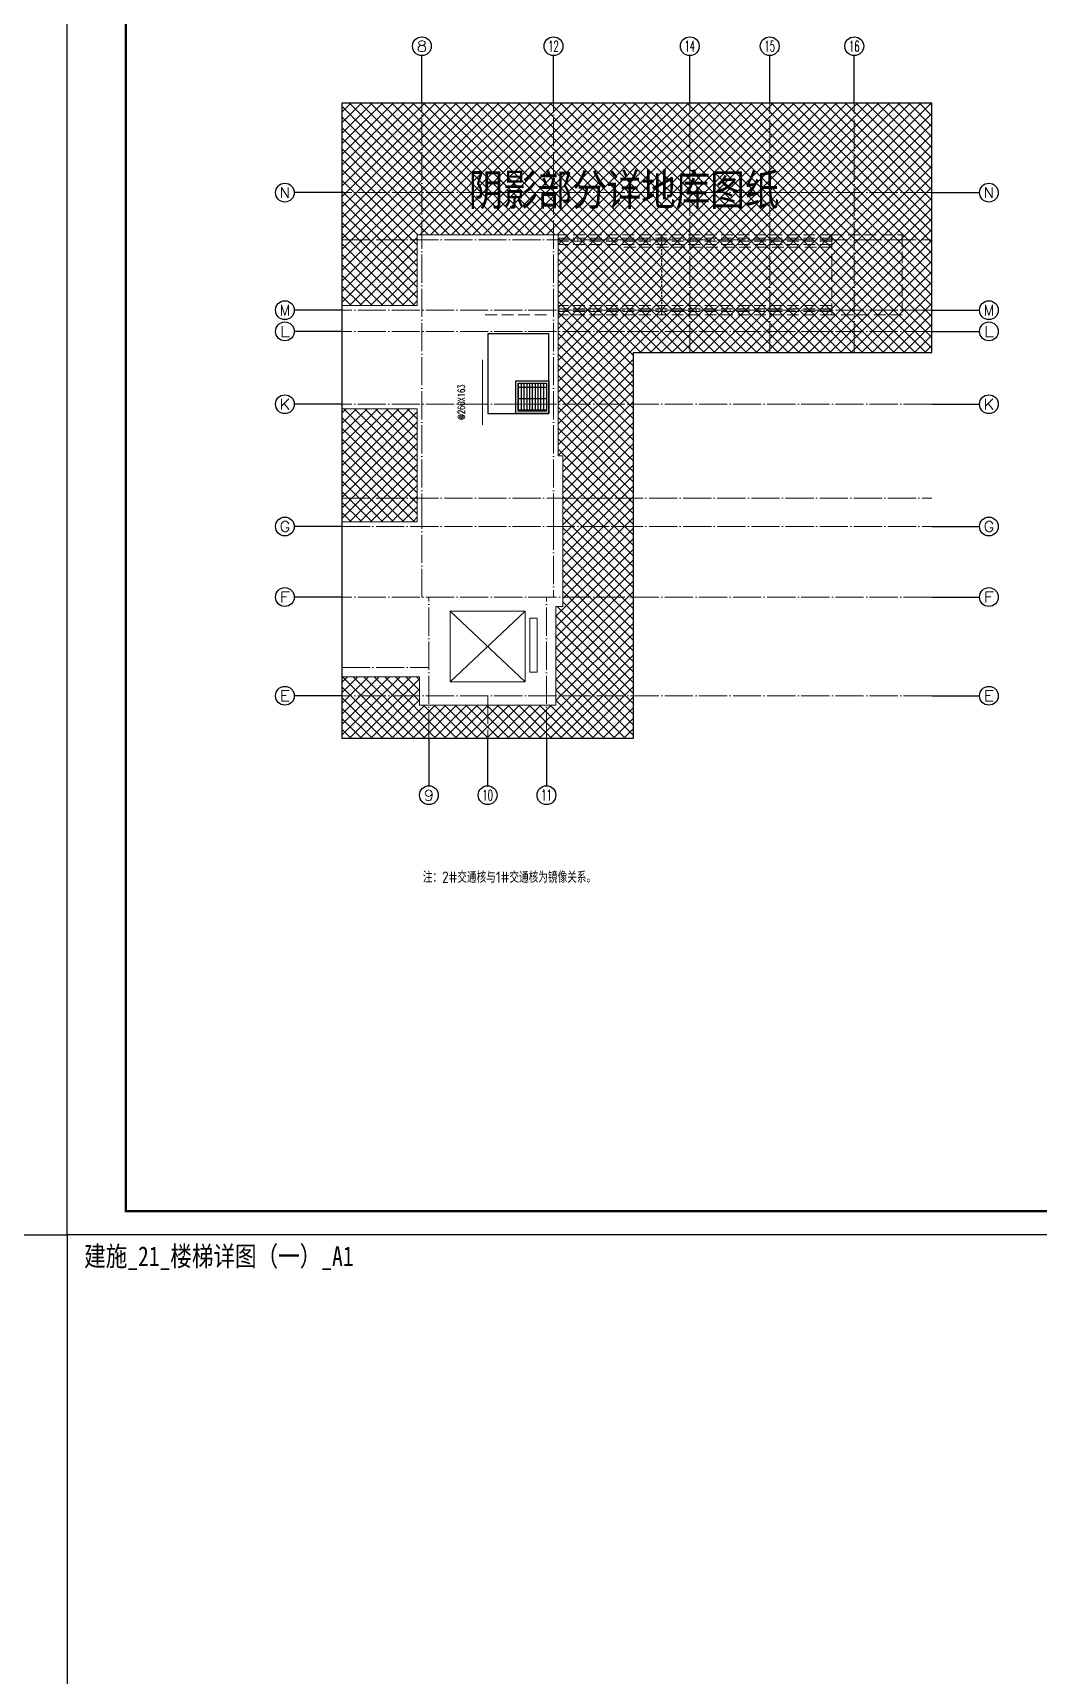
# Model space of a CAD drawing. Extents: x 27938 to 725830, y -209821 to 1628073.
# Drawn here: x 393300 to 414690, y 80742 to 115670 of the extents above; entities that cross this region are included whole.
import ezdxf
from ezdxf.enums import TextEntityAlignment as Align

# ---------------------------------------------------------------- set-up
doc = ezdxf.new("R2010")
doc.units = 0
doc.header["$LTSCALE"] = 1000
doc.header["$MEASUREMENT"] = 0
for name, pattern in [('#P_--_20B1_001_t3$0$DASH', [0.35, 0.25, -0.1]), ('DOTE', [2.42, 2, -0.2, 0.02, -0.2]), ('HIDDEN', [0.375, 0.25, -0.125])]:
    doc.linetypes.add(name, pattern=pattern)
for name, color, linetype, lineweight in [('3.5方案汇报，与郭总、侯月琴确定户型_t8$0$STAIR', 2, 'Continuous', 18), ('DOTE', 19, 'DOTE', 9), ('STAIR', 2, 'Continuous', 18), ('填充', 251, 'Continuous', 5)]:
    doc.layers.add(name, color=color, linetype=linetype, lineweight=lineweight)
for name, color, linetype in [('AXIS', 3, 'Continuous'), ('AXIS_TEXT', 4, 'Continuous'), ('DIM_SYMB', 3, 'Continuous'), ('PUB_TEXT', 4, 'Continuous'), ('text', 7, 'Continuous'), ('人防集水坑', 11, 'Continuous'), ('图框', 140, 'Continuous'), ('审核', 1, 'Continuous'), ('导图字', 7, 'Continuous'), ('排水', 155, 'Continuous')]:
    doc.layers.add(name, color=color, linetype=linetype)
doc.layers.add('yichutu', color=7, linetype='Continuous', true_color=0xffffff, plot=False)
doc.styles.add('_TCH_AXIS', font='COMPLEX', dxfattribs={"bigfont": 'GBCBIG'})
doc.styles.add('_TCH_DIM', font='SIMPLEX.shx', dxfattribs={"width": 0.7, "bigfont": 'GBCBIG.shx'})
doc.styles.add('_TCH_LABEL', font='')
doc.styles.add('COMPLEX', font='COMPLEX')
doc.styles.get("Standard").update_dxf_attribs({"font": 'gbenor.shx', "bigfont": 'gbcbig.shx'})
doc.styles.add('黑体', font='')
doc.styles.get('_TCH_LABEL').set_extended_font_data('SimHei')
doc.styles.get('黑体').set_extended_font_data('SimHei')

# ---------------------------------------------------------------- blocks, each defined once
blk = doc.blocks.new('yct-841-594-84100-59399.9999999999-100-1000.0')
at = {"layer": 'yichutu', "color": 7, "true_color": 0xffffff}
blk.add_lwpolyline([(0, 0), (0, 59400), (84100, 59400), (84100, 0)], close=True, dxfattribs=at)
at = {"layer": 'yichutu', "color": 7, "true_color": 0xffffff, "style": '_TCH_LABEL'}
blk.add_text('A1 1:100', height=3000, dxfattribs=at).set_placement((0, 61400))
blk = doc.blocks.new('FSFSFASFSFESFSEF')
at = {"layer": '人防集水坑', "ltscale": 0.8}
h = blk.add_hatch(dxfattribs=at)
h.set_pattern_fill('GRATE', color=256, scale=75, style=0)
h.set_pattern_definition([(270, (-806039.36, 23438904.08), (59.53125, -2e-14), []), (360, (-806039.36, 23438904.08), (9e-14, 238.125), [])])
h.paths.add_polyline_path([(286467, 761316), (287067, 761316), (287067, 760716), (286467, 760716)])
at = {"layer": '人防集水坑'}
for points in [[(287117, 760666), (286417, 760666), (286417, 761366), (287117, 761366)], [(287067, 760716), (286467, 760716), (286467, 761316), (287067, 761316)]]:
    blk.add_lwpolyline(points, close=True, dxfattribs=at)
at = {"layer": '排水'}
blk.add_lwpolyline([(285817, 760666), (287117, 760666), (287117, 762366), (285817, 762366)], close=True, dxfattribs=at)
blk = doc.blocks.new('DFBFBFBGF')
at = {"layer": 'STAIR', "color": 246, "linetype": '#P_--_20B1_001_t3$0$DASH'}
for p, q in [((293136, 754230), (287317, 754230)), ((293136, 754160), (287317, 754160)), ((293136, 754100), (287317, 754100)), ((293136, 754030), (293136, 754230)), ((293136, 754030), (287317, 754030)), ((288716, 753970), (293136, 753970)), ((293136, 752730), (287317, 752730)), ((293136, 752530), (293136, 752730)), ((293136, 752660), (287317, 752660)), ((293136, 752600), (287317, 752600)), ((293136, 752530), (287317, 752530))]:
    blk.add_line(p, q, dxfattribs=at)
blk.add_lwpolyline([(293136, 754230), (294636, 754230), (294636, 752530), (293136, 752530)], close=True, dxfattribs=at)
at = {"layer": '审核', "color": 58, "linetype": 'HIDDEN', "ltscale": 0.2}
blk.add_line((289519, 752530), (289519, 754230), dxfattribs=at)
blk = doc.blocks.new('A$C1B767261')
at = {"layer": '填充'}
h = blk.add_hatch(dxfattribs=at)
h.set_pattern_fill('ANSI37', color=196, scale=100, style=0)
h.set_pattern_definition([(45, (-464295.8, -101370.73), (-112.2532, 112.2532), []), (135, (-464295.8, -101370.73), (-112.2532, -112.2532), [])])
h.paths.add_polyline_path([(1650, 7500), (8000, 7500), (8000, 12800), (-4550, 12800), (-4550, 8500), (-2950, 8500), (-2950, 10000), (50, 10000), (50, 5300), (150, 5300), (150, 2100), (0, 2100), (0, 0), (-2900, 0), (-2900, 600), (-4550, 600), (-4550, -700), (1650, -700)])
h = blk.add_hatch(dxfattribs=at)
h.set_pattern_fill('ANSI37', color=196, scale=100, style=0)
h.set_pattern_definition([(45, (-464295.8, -105970.72), (-112.2532, 112.2532), []), (135, (-464295.8, -105970.72), (-112.2532, -112.2532), [])])
h.paths.add_polyline_path([(-2950, 5400), (-2950, 5400), (-2950, 6300), (-4550, 6300), (-4550, 3900), (-2950, 3900)])
at = {"layer": '填充', "color": 196}
for points in [[(-4550, 600), (-2900, 600), (-2900, 0), (0, 0), (0, 2100), (150, 2100), (150, 5300), (50, 5300), (50, 10000), (-2950, 10000), (-2950, 8500), (-4550, 8500)], [(-4550, 6300), (-2950, 6300), (-2950, 3900), (-4550, 3900)]]:
    blk.add_lwpolyline(points, dxfattribs=at)
blk = doc.blocks.new('_AXISO')
blk.add_circle((0, 0), 0.5)
at = {"layer": 'AXIS_TEXT', "style": 'COMPLEX', "width": 1.041667}
blk.add_attdef('A', text='', height=0.56, dxfattribs=at).set_placement((-0.25, -0.28), (0.25, -0.28), align=Align.FIT)
blk = doc.blocks.new('A$C4D993397')
at = {"layer": '图框'}
blk.add_lwpolyline([(0, 0), (42050, 0), (42050, -29700), (0, -29700)], close=True, dxfattribs=at)
blk.add_lwpolyline([(0, 0), (42050, 0), (42050, -29700), (0, -29700)], close=True, dxfattribs=at)
at = {"layer": '图框', "const_width": 50}
blk.add_lwpolyline([(41550, -29200), (41550, -500), (1250, -500), (1250, -29200)], close=True, dxfattribs=at)

msp = doc.modelspace()

# ---------------------------------------------------------------- linework, layer by layer
at = {"layer": '3.5方案汇报，与郭总、侯月琴确定户型_t8$0$STAIR'}
for p, q in [((403777.4, 103370.7), (402177.4, 101870.7)), ((402177.4, 103370.7), (403777.4, 101870.7))]:
    msp.add_line(p, q, dxfattribs=at)
for points in [[(402177.4, 101870.7), (402177.4, 103370.7), (403777.4, 103370.7), (403777.4, 101870.7)], [(403877.4, 102070.7), (403877.4, 103220.7), (404027.4, 103220.7), (404027.4, 102070.7)]]:
    msp.add_lwpolyline(points, close=True, dxfattribs=at)
at = {"layer": 'AXIS'}
for p, q in [((401577.6, 114170.7), (401577.6, 115185.3)), ((404377.6, 114170.7), (404377.6, 115185.3)), ((407277.6, 114170.7), (407277.6, 115185.3)), ((408977.6, 114170.7), (408977.6, 115185.3)), ((410777.6, 114170.7), (410777.6, 115185.3)), ((399877.6, 112270.7), (398863, 112270.7)), ((412427.6, 112270.7), (413442.3, 112270.7)), ((399877.6, 109770.7), (398863, 109770.7)), ((412427.6, 109770.7), (413442.3, 109770.7)), ((399877.6, 109320.7), (398863, 109320.7)), ((412427.6, 109320.7), (413442.3, 109320.7)), ((399877.6, 107770.7), (398863, 107770.7)), ((412427.6, 107770.7), (413442.3, 107770.7)), ((399877.6, 105170.7), (398863, 105170.7)), ((412427.6, 105170.7), (413442.3, 105170.7)), ((399877.6, 103670.7), (398863, 103670.7)), ((412427.6, 103670.7), (413442.3, 103670.7)), ((399877.6, 101570.7), (398863, 101570.7)), ((412427.6, 101570.7), (413442.3, 101570.7)), ((401727.6, 100670.7), (401727.6, 99656.1)), ((402977.2, 100670.7), (402977.2, 99656.1)), ((404227.6, 100670.7), (404227.6, 99656.1))]:
    msp.add_line(p, q, dxfattribs=at)
at = {"layer": 'DIM_SYMB'}
msp.add_lwpolyline([(399877.6, 114170.7), (399877.6, 108870.7), (399877.6, 108870.7), (399877.6, 100670.7), (406077.6, 100670.7), (406077.6, 108870.7), (412427.6, 108870.7), (412427.6, 114170.7)], close=True, dxfattribs=at)
at = {"layer": 'DOTE', "linetype": 'DOTE', "ltscale": 0.3}
for p, q in [((401577.6, 105271), (401577.6, 114170.7)), ((404377.6, 105271), (404377.6, 114170.7)), ((407277.6, 108870.7), (407277.6, 114170.7)), ((408977.6, 108870.7), (408977.6, 114170.7)), ((410777.6, 108870.7), (410777.6, 114170.7)), ((412427.6, 112270.7), (399877.6, 112270.7)), ((399877.6, 111270.7), (412427.6, 111270.7)), ((412427.6, 109770.7), (399877.6, 109770.7)), ((412427.6, 109320.7), (399877.6, 109320.7)), ((412427.6, 107770.7), (399877.6, 107770.7)), ((399877.6, 105770.7), (412427.6, 105770.7)), ((399877.6, 105171), (412427.6, 105171)), ((401577.6, 103670.7), (401577.6, 105270.7)), ((404377.6, 105271), (404377.6, 103670.7)), ((412427.6, 103670.7), (399877.6, 103670.7)), ((401727.6, 100670.7), (401727.6, 103670.7)), ((404227.6, 100670.7), (404227.6, 103670.7)), ((399877.6, 102170.7), (401727.4, 102170.7)), ((412427.6, 101570.7), (399877.6, 101570.7)), ((402977.6, 101570.7), (402977.6, 100670.7))]:
    msp.add_line(p, q, dxfattribs=at)
at = {"layer": 'STAIR', "color": 246, "linetype": '#P_--_20B1_001_t3$0$DASH'}
msp.add_line((402927.4, 109670.7), (404277.4, 109670.7), dxfattribs=at)
at = {"layer": 'STAIR'}
msp.add_lwpolyline([(402867.4, 108712.3), (402867.4, 107330.7)], dxfattribs=at)
at = {"layer": 'text', "color": 2}
msp.add_lwpolyline([(394030.5, 72298.4), (363030.5, 72298.4), (363030.5, 90106.8), (394030.5, 90106.8)], close=True, dxfattribs=at)

# ---------------------------------------------------------------- block references
for name, p in [('A$C4D993397', (394030.5, 119806.8)), ('A$C1B767261', (404427.8, 101370.7)), ('DFBFBFBGF', (117160.9, -642859.2)), ('FSFSFASFSFESFSEF', (117160.9, -653094.8))]:
    msp.add_blockref(name, p)
at = {"layer": 'AXIS'}
ref = msp.add_blockref('_AXISO', (401577.6, 115385.3), dxfattribs=dict(at, xscale=400, yscale=400, zscale=400))
ref.add_attrib('A', '8', dxfattribs={"layer": 'AXIS_TEXT', "height": 226.3, "style": '_TCH_AXIS', "width": 1.5}).set_placement((401464.5, 115272.2), (401690.8, 115272.2), align=Align.FIT)
ref = msp.add_blockref('_AXISO', (404377.6, 115385.3), dxfattribs=dict(at, xscale=400, yscale=400, zscale=400))
ref.add_attrib('A', '12', dxfattribs={"layer": 'AXIS_TEXT', "height": 226.27, "style": '_TCH_AXIS', "width": 0.724138}).set_placement((404264.5, 115272.2), (404490.8, 115272.2), align=Align.FIT)
ref = msp.add_blockref('_AXISO', (407277.6, 115385.3), dxfattribs=dict(at, xscale=400, yscale=400, zscale=400))
ref.add_attrib('A', '14', dxfattribs={"layer": 'AXIS_TEXT', "height": 226.27, "style": '_TCH_AXIS', "width": 0.677419}).set_placement((407164.5, 115272.2), (407390.8, 115272.2), align=Align.FIT)
ref = msp.add_blockref('_AXISO', (408977.6, 115385.3), dxfattribs=dict(at, xscale=400, yscale=400, zscale=400))
ref.add_attrib('A', '15', dxfattribs={"layer": 'AXIS_TEXT', "height": 226.27, "style": '_TCH_AXIS', "width": 0.724138}).set_placement((408864.5, 115272.2), (409090.8, 115272.2), align=Align.FIT)
ref = msp.add_blockref('_AXISO', (410777.6, 115385.3), dxfattribs=dict(at, xscale=400, yscale=400, zscale=400))
ref.add_attrib('A', '16', dxfattribs={"layer": 'AXIS_TEXT', "height": 226.27, "style": '_TCH_AXIS', "width": 0.724138}).set_placement((410664.5, 115272.2), (410890.8, 115272.2), align=Align.FIT)
ref = msp.add_blockref('_AXISO', (398663, 112270.7), dxfattribs=dict(at, xscale=400, yscale=400, zscale=400))
ref.add_attrib('A', 'N', dxfattribs={"layer": 'AXIS_TEXT', "height": 226.3, "style": '_TCH_AXIS', "width": 1.105263}).set_placement((398549.9, 112157.6), (398776.2, 112157.6), align=Align.FIT)
ref = msp.add_blockref('_AXISO', (413642.3, 112270.7), dxfattribs=dict(at, xscale=400, yscale=400, zscale=400))
ref.add_attrib('A', 'N', dxfattribs={"layer": 'AXIS_TEXT', "height": 226.3, "style": '_TCH_AXIS', "width": 1.105263}).set_placement((413529.1, 112157.6), (413755.4, 112157.6), align=Align.FIT)
ref = msp.add_blockref('_AXISO', (398663, 109770.7), dxfattribs=dict(at, xscale=400, yscale=400, zscale=400))
ref.add_attrib('A', 'M', dxfattribs={"layer": 'AXIS_TEXT', "height": 226.3, "style": '_TCH_AXIS'}).set_placement((398549.9, 109657.6), (398776.2, 109657.6), align=Align.FIT)
ref = msp.add_blockref('_AXISO', (413642.3, 109770.7), dxfattribs=dict(at, xscale=400, yscale=400, zscale=400))
ref.add_attrib('A', 'M', dxfattribs={"layer": 'AXIS_TEXT', "height": 226.3, "style": '_TCH_AXIS'}).set_placement((413529.1, 109657.6), (413755.4, 109657.6), align=Align.FIT)
ref = msp.add_blockref('_AXISO', (398663, 109320.7), dxfattribs=dict(at, xscale=400, yscale=400, zscale=400))
ref.add_attrib('A', 'L', dxfattribs={"layer": 'AXIS_TEXT', "height": 226.3, "style": '_TCH_AXIS', "width": 1.4}).set_placement((398549.9, 109207.6), (398776.2, 109207.6), align=Align.FIT)
ref = msp.add_blockref('_AXISO', (413642.3, 109320.7), dxfattribs=dict(at, xscale=400, yscale=400, zscale=400))
ref.add_attrib('A', 'L', dxfattribs={"layer": 'AXIS_TEXT', "height": 226.3, "style": '_TCH_AXIS', "width": 1.4}).set_placement((413529.1, 109207.6), (413755.4, 109207.6), align=Align.FIT)
ref = msp.add_blockref('_AXISO', (398663, 107770.7), dxfattribs=dict(at, xscale=400, yscale=400, zscale=400))
ref.add_attrib('A', 'K', dxfattribs={"layer": 'AXIS_TEXT', "height": 226.3, "style": '_TCH_AXIS', "width": 1.105263}).set_placement((398549.9, 107657.6), (398776.2, 107657.6), align=Align.FIT)
ref = msp.add_blockref('_AXISO', (413642.3, 107770.7), dxfattribs=dict(at, xscale=400, yscale=400, zscale=400))
ref.add_attrib('A', 'K', dxfattribs={"layer": 'AXIS_TEXT', "height": 226.3, "style": '_TCH_AXIS', "width": 1.105263}).set_placement((413529.1, 107657.6), (413755.4, 107657.6), align=Align.FIT)
ref = msp.add_blockref('_AXISO', (398663, 105170.7), dxfattribs=dict(at, xscale=400, yscale=400, zscale=400))
ref.add_attrib('A', 'G', dxfattribs={"layer": 'AXIS_TEXT', "height": 226.3, "style": '_TCH_AXIS', "width": 1.166667}).set_placement((398549.9, 105057.6), (398776.2, 105057.6), align=Align.FIT)
ref = msp.add_blockref('_AXISO', (413642.3, 105170.7), dxfattribs=dict(at, xscale=400, yscale=400, zscale=400))
ref.add_attrib('A', 'G', dxfattribs={"layer": 'AXIS_TEXT', "height": 226.3, "style": '_TCH_AXIS', "width": 1.166667}).set_placement((413529.1, 105057.6), (413755.4, 105057.6), align=Align.FIT)
ref = msp.add_blockref('_AXISO', (398663, 103670.7), dxfattribs=dict(at, xscale=400, yscale=400, zscale=400))
ref.add_attrib('A', 'F', dxfattribs={"layer": 'AXIS_TEXT', "height": 226.3, "style": '_TCH_AXIS', "width": 1.3125}).set_placement((398549.9, 103557.6), (398776.2, 103557.6), align=Align.FIT)
ref = msp.add_blockref('_AXISO', (413642.3, 103670.7), dxfattribs=dict(at, xscale=400, yscale=400, zscale=400))
ref.add_attrib('A', 'F', dxfattribs={"layer": 'AXIS_TEXT', "height": 226.3, "style": '_TCH_AXIS', "width": 1.3125}).set_placement((413529.1, 103557.6), (413755.4, 103557.6), align=Align.FIT)
ref = msp.add_blockref('_AXISO', (398663, 101570.7), dxfattribs=dict(at, xscale=400, yscale=400, zscale=400))
ref.add_attrib('A', 'E', dxfattribs={"layer": 'AXIS_TEXT', "height": 226.3, "style": '_TCH_AXIS', "width": 1.3125}).set_placement((398549.9, 101457.6), (398776.2, 101457.6), align=Align.FIT)
ref = msp.add_blockref('_AXISO', (413642.3, 101570.7), dxfattribs=dict(at, xscale=400, yscale=400, zscale=400))
ref.add_attrib('A', 'E', dxfattribs={"layer": 'AXIS_TEXT', "height": 226.3, "style": '_TCH_AXIS', "width": 1.3125}).set_placement((413529.1, 101457.6), (413755.4, 101457.6), align=Align.FIT)
ref = msp.add_blockref('_AXISO', (401727.6, 99456.1), dxfattribs=dict(at, xscale=400, yscale=400, zscale=400))
ref.add_attrib('A', '9', dxfattribs={"layer": 'AXIS_TEXT', "height": 226.3, "style": '_TCH_AXIS', "width": 1.5}).set_placement((401614.5, 99343), (401840.8, 99343), align=Align.FIT)
ref = msp.add_blockref('_AXISO', (402977.2, 99456.1), dxfattribs=dict(at, xscale=400, yscale=400, zscale=400))
ref.add_attrib('A', '10', dxfattribs={"layer": 'AXIS_TEXT', "height": 226.27, "style": '_TCH_AXIS', "width": 0.724138}).set_placement((402864, 99343), (403090.3, 99343), align=Align.FIT)
ref = msp.add_blockref('_AXISO', (404227.6, 99456.1), dxfattribs=dict(at, xscale=400, yscale=400, zscale=400))
ref.add_attrib('A', '11', dxfattribs={"layer": 'AXIS_TEXT', "height": 226.27, "style": '_TCH_AXIS', "width": 0.875}).set_placement((404114.5, 99343), (404340.8, 99343), align=Align.FIT)
at = {"layer": 'yichutu', "xscale": 0.5, "yscale": 0.5, "zscale": 0.5}
msp.add_blockref('yct-841-594-84100-59399.9999999999-100-1000.0', (394030.5, 90106.8), dxfattribs=at)

# ---------------------------------------------------------------- texts
at = {"layer": 'PUB_TEXT', "color": 7, "style": '_TCH_DIM', "width": 0.705882}
msp.add_text('@260X163', height=148.75, rotation=90, dxfattribs=at).set_placement((402489, 107438.7))
at = {"layer": 'PUB_TEXT', "color": 1}
msp.add_text('注：2#交通核与1#交通核为镜像关系。', height=241.135, dxfattribs=at).set_placement((401597.6, 97591.3))
at = {"layer": 'text', "color": 2, "style": '黑体', "width": 0.8}
msp.add_text('阴影部分详地库图纸', height=672.95, dxfattribs=at).set_placement((402572.9, 111997.1))
at = {"layer": '导图字', "color": 1, "style": '黑体', "width": 0.8}
msp.add_text('建施_21_楼梯详图（一）_A1', height=420.591, dxfattribs=at).set_placement((394391.3, 89440.9))

doc.saveas('drawing.dxf')
